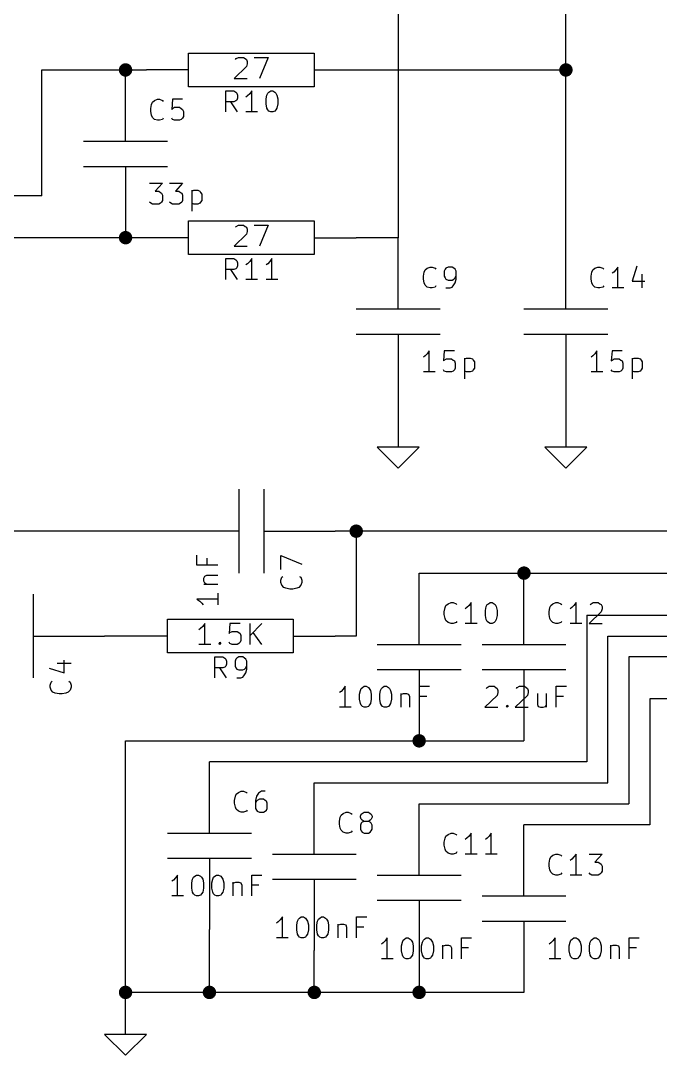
# Model space of a CAD drawing. Extents: x 4000 to 113000, y 4000 to 78670.
# Drawn here: x 23500 to 38750, y 27670 to 52345 of the extents above; entities that cross this region are included whole.
import ezdxf

# ---------------------------------------------------------------- set-up
doc = ezdxf.new("R2010")
doc.units = 0
doc.layers.add('BLACK', color=1, linetype='CONTINUOUS')

msp = doc.modelspace()

# ---------------------------------------------------------------- linework, layer by layer
at = {"layer": 'BLACK'}
for p, q in [((36500, 47170), (36500, 54170)), ((32500, 53170), (32500, 47170)), ((27500, 50770), (27500, 51570)), ((27500, 51570), (30500, 51570)), ((28620, 51420), (28640, 51440)), ((28640, 51440), (28690, 51470)), ((28690, 51470), (28810, 51470)), ((28810, 51470), (28850, 51440)), ((28850, 51440), (28880, 51420)), ((28880, 51420), (28900, 51370)), ((28900, 51370), (28900, 51320)), ((29070, 51470), (29400, 51470)), ((29400, 51470), (29190, 50970)), ((30500, 51570), (30500, 50770)), ((24000, 48170), (24000, 51170)), ((24000, 51170), (26500, 51170)), ((26000, 49470), (26000, 51170)), ((27500, 51170), (26500, 51170)), ((28880, 51250), (28590, 50970)), ((28900, 51320), (28880, 51250)), ((30500, 51170), (31500, 51170)), ((31500, 51170), (36500, 51170)), ((28590, 50970), (28900, 50970)), ((30500, 50770), (27500, 50770)), ((28390, 50170), (28390, 50670)), ((28390, 50670), (28580, 50670)), ((28580, 50670), (28630, 50640)), ((28630, 50640), (28650, 50620)), ((28650, 50620), (28670, 50570)), ((28960, 50600), (28910, 50550)), ((29010, 50670), (28960, 50600)), ((29010, 50170), (29010, 50670)), ((29370, 50570), (29390, 50620)), ((29390, 50620), (29420, 50640)), ((29420, 50640), (29460, 50670)), ((29460, 50670), (29510, 50670)), ((29510, 50670), (29560, 50640)), ((29560, 50640), (29580, 50620)), ((29580, 50620), (29610, 50570)), ((26600, 50250), (26620, 50350)), ((26620, 50350), (26640, 50400)), ((26640, 50400), (26690, 50440)), ((26690, 50440), (26760, 50470)), ((26760, 50470), (26810, 50470)), ((26810, 50470), (26880, 50440)), ((26880, 50440), (26900, 50420)), ((27120, 50470), (27100, 50230)), ((27360, 50470), (27120, 50470)), ((28580, 50410), (28390, 50410)), ((28670, 50170), (28510, 50410)), ((28630, 50430), (28580, 50410)), ((28650, 50450), (28630, 50430)), ((28670, 50500), (28650, 50450)), ((28670, 50570), (28670, 50500)), ((28910, 50550), (28870, 50520)), ((29350, 50480), (29370, 50570)), ((29350, 50360), (29350, 50480)), ((29370, 50260), (29350, 50360)), ((29610, 50570), (29630, 50480)), ((29630, 50360), (29610, 50260)), ((29630, 50480), (29630, 50360)), ((26600, 50180), (26600, 50250)), ((26620, 50090), (26600, 50180)), ((27100, 50230), (27120, 50250)), ((27120, 50250), (27170, 50280)), ((27170, 50280), (27290, 50280)), ((27290, 50280), (27330, 50250)), ((27330, 50250), (27360, 50230)), ((27360, 50230), (27380, 50180)), ((27380, 50180), (27380, 50060)), ((29150, 50170), (28870, 50170)), ((29390, 50220), (29370, 50260)), ((29420, 50190), (29390, 50220)), ((29460, 50170), (29420, 50190)), ((29510, 50170), (29460, 50170)), ((29560, 50190), (29510, 50170)), ((29580, 50220), (29560, 50190)), ((29610, 50260), (29580, 50220)), ((26640, 50040), (26620, 50090)), ((26690, 49990), (26640, 50040)), ((26760, 49970), (26690, 49990)), ((26810, 49970), (26760, 49970)), ((26880, 49990), (26810, 49970)), ((26900, 50020), (26880, 49990)), ((27120, 49990), (27100, 50020)), ((27170, 49970), (27120, 49990)), ((27290, 49970), (27170, 49970)), ((27330, 49990), (27290, 49970)), ((27360, 50020), (27330, 49990)), ((27380, 50060), (27360, 50020)), ((25000, 49470), (27000, 49470)), ((25000, 48870), (27000, 48870)), ((26000, 48870), (26000, 47170)), ((26570, 48470), (26880, 48470)), ((26880, 48470), (26710, 48280)), ((27050, 48470), (27360, 48470)), ((27360, 48470), (27190, 48280)), ((24000, 48170), (22000, 48170)), ((26710, 48280), (26790, 48280)), ((26790, 48280), (26830, 48250)), ((26830, 48250), (26860, 48230)), ((26860, 48230), (26880, 48180)), ((26880, 48180), (26880, 48060)), ((27190, 48280), (27270, 48280)), ((27270, 48280), (27310, 48250)), ((27310, 48250), (27340, 48230)), ((27340, 48230), (27360, 48180)), ((27360, 48180), (27360, 48060)), ((27580, 48300), (27580, 47800)), ((27580, 48280), (27630, 48300)), ((27630, 48300), (27720, 48300)), ((27720, 48300), (27770, 48280)), ((27770, 48280), (27790, 48250)), ((27790, 48250), (27820, 48210)), ((27820, 48210), (27820, 48060)), ((26600, 47990), (26570, 48020)), ((26640, 47970), (26600, 47990)), ((26790, 47970), (26640, 47970)), ((26830, 47990), (26790, 47970)), ((26860, 48020), (26830, 47990)), ((26880, 48060), (26860, 48020)), ((27080, 47990), (27050, 48020)), ((27120, 47970), (27080, 47990)), ((27270, 47970), (27120, 47970)), ((27310, 47990), (27270, 47970)), ((27340, 48020), (27310, 47990)), ((27360, 48060), (27340, 48020)), ((27630, 47970), (27580, 47990)), ((27720, 47970), (27630, 47970)), ((27770, 47990), (27720, 47970)), ((27790, 48020), (27770, 47990)), ((27820, 48060), (27790, 48020)), ((27500, 46770), (27500, 47570)), ((27500, 47570), (30500, 47570)), ((28620, 47420), (28640, 47440)), ((28640, 47440), (28690, 47470)), ((28690, 47470), (28810, 47470)), ((28810, 47470), (28850, 47440)), ((28850, 47440), (28880, 47420)), ((28880, 47420), (28900, 47370)), ((29070, 47470), (29400, 47470)), ((29400, 47470), (29190, 46970)), ((30500, 47570), (30500, 46770)), ((26500, 47170), (22000, 47170)), ((27500, 47170), (26500, 47170)), ((28880, 47250), (28590, 46970)), ((28900, 47320), (28880, 47250)), ((28900, 47370), (28900, 47320)), ((30500, 47170), (31500, 47170)), ((32500, 47170), (31500, 47170)), ((32500, 45470), (32500, 47170)), ((36500, 45470), (36500, 47170)), ((28590, 46970), (28900, 46970)), ((30500, 46770), (27500, 46770)), ((28390, 46170), (28390, 46670)), ((28390, 46670), (28580, 46670)), ((28580, 46670), (28630, 46640)), ((28630, 46640), (28650, 46620)), ((29010, 46670), (28960, 46600)), ((29010, 46170), (29010, 46670)), ((29490, 46670), (29440, 46600)), ((29490, 46170), (29490, 46670)), ((28580, 46410), (28390, 46410)), ((28670, 46170), (28510, 46410)), ((28630, 46430), (28580, 46410)), ((28650, 46450), (28630, 46430)), ((28650, 46620), (28670, 46570)), ((28670, 46500), (28650, 46450)), ((28670, 46570), (28670, 46500)), ((28910, 46550), (28870, 46520)), ((28960, 46600), (28910, 46550)), ((29390, 46550), (29350, 46520)), ((29440, 46600), (29390, 46550)), ((33120, 46350), (33140, 46400)), ((33140, 46400), (33190, 46440)), ((33190, 46440), (33260, 46470)), ((33260, 46470), (33310, 46470)), ((33310, 46470), (33380, 46440)), ((33380, 46440), (33400, 46420)), ((33620, 46420), (33600, 46370)), ((33640, 46440), (33620, 46420)), ((33690, 46470), (33640, 46440)), ((33790, 46470), (33690, 46470)), ((33830, 46440), (33790, 46470)), ((33860, 46420), (33830, 46440)), ((33880, 46370), (33860, 46420)), ((37120, 46350), (37140, 46400)), ((37140, 46400), (37190, 46440)), ((37190, 46440), (37260, 46470)), ((37260, 46470), (37310, 46470)), ((37310, 46470), (37380, 46440)), ((37380, 46440), (37400, 46420)), ((37690, 46400), (37640, 46350)), ((37740, 46470), (37690, 46400)), ((37740, 45970), (37740, 46470)), ((38190, 46490), (38080, 46130)), ((29150, 46170), (28870, 46170)), ((29630, 46170), (29350, 46170)), ((33100, 46250), (33120, 46350)), ((33100, 46180), (33100, 46250)), ((33120, 46090), (33100, 46180)), ((33600, 46370), (33600, 46250)), ((33600, 46250), (33620, 46210)), ((33620, 46210), (33640, 46180)), ((33640, 46180), (33690, 46160)), ((33690, 46160), (33790, 46160)), ((33790, 46160), (33830, 46180)), ((33830, 46180), (33860, 46210)), ((33860, 46210), (33880, 46250)), ((33860, 46090), (33880, 46180)), ((33880, 46180), (33880, 46370)), ((37100, 46250), (37120, 46350)), ((37100, 46180), (37100, 46250)), ((37120, 46090), (37100, 46180)), ((37640, 46350), (37600, 46320)), ((38310, 46300), (38310, 45970)), ((33140, 46040), (33120, 46090)), ((33190, 45990), (33140, 46040)), ((33260, 45970), (33190, 45990)), ((33310, 45970), (33260, 45970)), ((33380, 45990), (33310, 45970)), ((33400, 46020), (33380, 45990)), ((33640, 45970), (33740, 45970)), ((33740, 45970), (33790, 45990)), ((33790, 45990), (33810, 46020)), ((33810, 46020), (33860, 46090)), ((37140, 46040), (37120, 46090)), ((37190, 45990), (37140, 46040)), ((37260, 45970), (37190, 45990)), ((37310, 45970), (37260, 45970)), ((37380, 45990), (37310, 45970)), ((37400, 46020), (37380, 45990)), ((37880, 45970), (37600, 45970)), ((38080, 46130), (38380, 46130)), ((31500, 45470), (33500, 45470)), ((35500, 45470), (37500, 45470)), ((31500, 44870), (33500, 44870)), ((32500, 44870), (32500, 43170)), ((35500, 44870), (37500, 44870)), ((36500, 44870), (36500, 43170)), ((33240, 44470), (33190, 44400)), ((33240, 43970), (33240, 44470)), ((33600, 44470), (33580, 44230)), ((33840, 44470), (33600, 44470)), ((37240, 44470), (37190, 44400)), ((37240, 43970), (37240, 44470)), ((37600, 44470), (37580, 44230)), ((37840, 44470), (37600, 44470)), ((33140, 44350), (33100, 44320)), ((33190, 44400), (33140, 44350)), ((33580, 44230), (33600, 44250)), ((33600, 44250), (33650, 44280)), ((33650, 44280), (33770, 44280)), ((33770, 44280), (33810, 44250)), ((33810, 44250), (33840, 44230)), ((33840, 44230), (33860, 44180)), ((33860, 44180), (33860, 44060)), ((34080, 44300), (34080, 43800)), ((34080, 44280), (34130, 44300)), ((34130, 44300), (34220, 44300)), ((34220, 44300), (34270, 44280)), ((34270, 44280), (34290, 44250)), ((34290, 44250), (34320, 44210)), ((34320, 44210), (34320, 44060)), ((37140, 44350), (37100, 44320)), ((37190, 44400), (37140, 44350)), ((37580, 44230), (37600, 44250)), ((37600, 44250), (37650, 44280)), ((37650, 44280), (37770, 44280)), ((37770, 44280), (37810, 44250)), ((37810, 44250), (37840, 44230)), ((37840, 44230), (37860, 44180)), ((37860, 44180), (37860, 44060)), ((38080, 44300), (38080, 43800)), ((38080, 44280), (38130, 44300)), ((38130, 44300), (38220, 44300)), ((38220, 44300), (38270, 44280)), ((38270, 44280), (38290, 44250)), ((38290, 44250), (38320, 44210)), ((38320, 44210), (38320, 44060)), ((33380, 43970), (33100, 43970)), ((33600, 43990), (33580, 44020)), ((33650, 43970), (33600, 43990)), ((33770, 43970), (33650, 43970)), ((33810, 43990), (33770, 43970)), ((33840, 44020), (33810, 43990)), ((33860, 44060), (33840, 44020)), ((34130, 43970), (34080, 43990)), ((34220, 43970), (34130, 43970)), ((34270, 43990), (34220, 43970)), ((34290, 44020), (34270, 43990)), ((34320, 44060), (34290, 44020)), ((37380, 43970), (37100, 43970)), ((37600, 43990), (37580, 44020)), ((37650, 43970), (37600, 43990)), ((37770, 43970), (37650, 43970)), ((37810, 43990), (37770, 43970)), ((37840, 44020), (37810, 43990)), ((37860, 44060), (37840, 44020)), ((38130, 43970), (38080, 43990)), ((38220, 43970), (38130, 43970)), ((38270, 43990), (38220, 43970)), ((38290, 44020), (38270, 43990)), ((38320, 44060), (38290, 44020)), ((32500, 43170), (32500, 42170)), ((36500, 43170), (36500, 42170)), ((32000, 42170), (32500, 41670)), ((33000, 42170), (32000, 42170)), ((32500, 41670), (33000, 42170)), ((36000, 42170), (36500, 41670)), ((37000, 42170), (36000, 42170)), ((36500, 41670), (37000, 42170)), ((28700, 41170), (28700, 39170)), ((29300, 41170), (29300, 39170)), ((27000, 40170), (20500, 40170)), ((28700, 40170), (27000, 40170)), ((29300, 40170), (31000, 40170)), ((46500, 40170), (31000, 40170)), ((31500, 40170), (31500, 37670)), ((27700, 39360), (27700, 39600)), ((27940, 39530), (27940, 39360)), ((29700, 39260), (29700, 39590)), ((29700, 39590), (30200, 39380)), ((28200, 39360), (27700, 39360)), ((27870, 39050), (27890, 39100)), ((27870, 38980), (27870, 39050)), ((27890, 39100), (27940, 39120)), ((27940, 39120), (28200, 39120)), ((29700, 39000), (29730, 39070)), ((29700, 38950), (29700, 39000)), ((29730, 39070), (29750, 39090)), ((30150, 39090), (30180, 39070)), ((30180, 39070), (30200, 39000)), ((30200, 39000), (30200, 38950)), ((33000, 39170), (47500, 39170)), ((33000, 37470), (33000, 39170)), ((35500, 37470), (35500, 39170)), ((27890, 38930), (27870, 38980)), ((27870, 38910), (28200, 38910)), ((27920, 38910), (27890, 38930)), ((29730, 38880), (29700, 38950)), ((29770, 38830), (29730, 38880)), ((29820, 38810), (29770, 38830)), ((29920, 38790), (29820, 38810)), ((29990, 38790), (29920, 38790)), ((30080, 38810), (29990, 38790)), ((30130, 38830), (30080, 38810)), ((30180, 38880), (30130, 38830)), ((30200, 38950), (30180, 38880)), ((23800, 38670), (23800, 36670)), ((28200, 38550), (27700, 38550)), ((27700, 38550), (27770, 38500)), ((27770, 38500), (27820, 38450)), ((28200, 38690), (28200, 38410)), ((27820, 38450), (27850, 38410)), ((33600, 38250), (33620, 38350)), ((33600, 38180), (33600, 38250)), ((33620, 38350), (33640, 38400)), ((33640, 38400), (33690, 38440)), ((33690, 38440), (33760, 38470)), ((33760, 38470), (33810, 38470)), ((33810, 38470), (33880, 38440)), ((33880, 38440), (33900, 38420)), ((34140, 38350), (34100, 38320)), ((34190, 38400), (34140, 38350)), ((34240, 38470), (34190, 38400)), ((34240, 37970), (34240, 38470)), ((34580, 38280), (34600, 38370)), ((34580, 38160), (34580, 38280)), ((34600, 38370), (34620, 38420)), ((34620, 38420), (34650, 38440)), ((34650, 38440), (34690, 38470)), ((34690, 38470), (34740, 38470)), ((34740, 38470), (34790, 38440)), ((34790, 38440), (34810, 38420)), ((34810, 38420), (34840, 38370)), ((34840, 38370), (34860, 38280)), ((34860, 38280), (34860, 38160)), ((36100, 38250), (36120, 38350)), ((36100, 38180), (36100, 38250)), ((36120, 38350), (36140, 38400)), ((36140, 38400), (36190, 38440)), ((36190, 38440), (36260, 38470)), ((36260, 38470), (36310, 38470)), ((36310, 38470), (36380, 38440)), ((36380, 38440), (36400, 38420)), ((36640, 38350), (36600, 38320)), ((36690, 38400), (36640, 38350)), ((36740, 38470), (36690, 38400)), ((36740, 37970), (36740, 38470)), ((37340, 38250), (37050, 37970)), ((37080, 38420), (37100, 38440)), ((37100, 38440), (37150, 38470)), ((37150, 38470), (37270, 38470)), ((37270, 38470), (37310, 38440)), ((37310, 38440), (37340, 38420)), ((37340, 38420), (37360, 38370)), ((37360, 38320), (37340, 38250)), ((37360, 38370), (37360, 38320)), ((27000, 37270), (27000, 38070)), ((27000, 38070), (30000, 38070)), ((30000, 38070), (30000, 37270)), ((33620, 38090), (33600, 38180)), ((33640, 38040), (33620, 38090)), ((33690, 37990), (33640, 38040)), ((33900, 38020), (33880, 37990)), ((34600, 38060), (34580, 38160)), ((34620, 38020), (34600, 38060)), ((34650, 37990), (34620, 38020)), ((34810, 38020), (34790, 37990)), ((34840, 38060), (34810, 38020)), ((34860, 38160), (34840, 38060)), ((36120, 38090), (36100, 38180)), ((36140, 38040), (36120, 38090)), ((36190, 37990), (36140, 38040)), ((36400, 38020), (36380, 37990)), ((37000, 38170), (37000, 34670)), ((37000, 38170), (48500, 38170)), ((27790, 37850), (27750, 37820)), ((27840, 37900), (27790, 37850)), ((27890, 37970), (27840, 37900)), ((27890, 37470), (27890, 37970)), ((28490, 37970), (28470, 37730)), ((28730, 37970), (28490, 37970)), ((28490, 37750), (28540, 37780)), ((28540, 37780), (28660, 37780)), ((28660, 37780), (28700, 37750)), ((28970, 37470), (28970, 37970)), ((29250, 37970), (28970, 37680)), ((33760, 37970), (33690, 37990)), ((33810, 37970), (33760, 37970)), ((33880, 37990), (33810, 37970)), ((34380, 37970), (34100, 37970)), ((34690, 37970), (34650, 37990)), ((34740, 37970), (34690, 37970)), ((34790, 37990), (34740, 37970)), ((36260, 37970), (36190, 37990)), ((36310, 37970), (36260, 37970)), ((36380, 37990), (36310, 37970)), ((36880, 37970), (36600, 37970)), ((37050, 37970), (37360, 37970)), ((23800, 37670), (25500, 37670)), ((26000, 37670), (25500, 37670)), ((27000, 37670), (26000, 37670)), ((28230, 37490), (28250, 37520)), ((28250, 37520), (28270, 37490)), ((28250, 37520), (28250, 37470)), ((28470, 37730), (28490, 37750)), ((28490, 37490), (28470, 37520)), ((28700, 37750), (28730, 37730)), ((28730, 37520), (28700, 37490)), ((28730, 37730), (28750, 37680)), ((28750, 37560), (28730, 37520)), ((28750, 37680), (28750, 37560)), ((29250, 37470), (29040, 37750)), ((30000, 37670), (31000, 37670)), ((31500, 37670), (31000, 37670)), ((37500, 34170), (37500, 37670)), ((37500, 37670), (49000, 37670)), ((30000, 37270), (27000, 37270)), ((28030, 37470), (27750, 37470)), ((28250, 37470), (28230, 37490)), ((28270, 37490), (28250, 37470)), ((28540, 37470), (28490, 37490)), ((28660, 37470), (28540, 37470)), ((28700, 37490), (28660, 37470)), ((32000, 37470), (34000, 37470)), ((34500, 37470), (36500, 37470)), ((24370, 37020), (24700, 37020)), ((24540, 36790), (24540, 37090)), ((28130, 36670), (28130, 37170)), ((28130, 37170), (28320, 37170)), ((28320, 37170), (28370, 37140)), ((28370, 37140), (28390, 37120)), ((28390, 37120), (28410, 37070)), ((28410, 37070), (28410, 37000)), ((28630, 37120), (28610, 37070)), ((28610, 37070), (28610, 36950)), ((28650, 37140), (28630, 37120)), ((28700, 37170), (28650, 37140)), ((28800, 37170), (28700, 37170)), ((28840, 37140), (28800, 37170)), ((28870, 37120), (28840, 37140)), ((28890, 37070), (28870, 37120)), ((28890, 36880), (28890, 37070)), ((54000, 37170), (38000, 37170)), ((38000, 37170), (38000, 33670)), ((24180, 36900), (24540, 36790)), ((28320, 36910), (28130, 36910)), ((28410, 36670), (28250, 36910)), ((28370, 36930), (28320, 36910)), ((28390, 36950), (28370, 36930)), ((28410, 37000), (28390, 36950)), ((28610, 36950), (28630, 36910)), ((28630, 36910), (28650, 36880)), ((28650, 36880), (28700, 36860)), ((28700, 36860), (28800, 36860)), ((28800, 36860), (28840, 36880)), ((28820, 36720), (28870, 36790)), ((28840, 36880), (28870, 36910)), ((28870, 36910), (28890, 36950)), ((28870, 36790), (28890, 36880)), ((32000, 36870), (34000, 36870)), ((33000, 36870), (33000, 35170)), ((34500, 36870), (36500, 36870)), ((35500, 36870), (35500, 35170)), ((24200, 36500), (24230, 36570)), ((24230, 36570), (24250, 36590)), ((24650, 36590), (24680, 36570)), ((24680, 36570), (24700, 36500)), ((28650, 36670), (28750, 36670)), ((28750, 36670), (28800, 36690)), ((28800, 36690), (28820, 36720)), ((24200, 36450), (24200, 36500)), ((24230, 36380), (24200, 36450)), ((24270, 36330), (24230, 36380)), ((24320, 36310), (24270, 36330)), ((24420, 36290), (24320, 36310)), ((24490, 36290), (24420, 36290)), ((24580, 36310), (24490, 36290)), ((24630, 36330), (24580, 36310)), ((24680, 36380), (24630, 36330)), ((24700, 36450), (24680, 36380)), ((24700, 36500), (24700, 36450)), ((31140, 36350), (31100, 36320)), ((31190, 36400), (31140, 36350)), ((31240, 36470), (31190, 36400)), ((31240, 35970), (31240, 36470)), ((31580, 36280), (31600, 36370)), ((31580, 36160), (31580, 36280)), ((31600, 36370), (31620, 36420)), ((31620, 36420), (31650, 36440)), ((31650, 36440), (31690, 36470)), ((31690, 36470), (31740, 36470)), ((31740, 36470), (31790, 36440)), ((31790, 36440), (31810, 36420)), ((31810, 36420), (31840, 36370)), ((31840, 36370), (31860, 36280)), ((31860, 36280), (31860, 36160)), ((32060, 36280), (32080, 36370)), ((32060, 36160), (32060, 36280)), ((32080, 36370), (32100, 36420)), ((32100, 36420), (32130, 36440)), ((32130, 36440), (32170, 36470)), ((32170, 36470), (32220, 36470)), ((32220, 36470), (32270, 36440)), ((32270, 36440), (32290, 36420)), ((32290, 36420), (32320, 36370)), ((32320, 36370), (32340, 36280)), ((32340, 36280), (32340, 36160)), ((32560, 36300), (32560, 35970)), ((32560, 36250), (32580, 36280)), ((32580, 36280), (32630, 36300)), ((32630, 36300), (32700, 36300)), ((32700, 36300), (32750, 36280)), ((32750, 36280), (32770, 36230)), ((33010, 35970), (33010, 36470)), ((33010, 36470), (33250, 36470)), ((34600, 36420), (34620, 36440)), ((34620, 36440), (34670, 36470)), ((34670, 36470), (34790, 36470)), ((34790, 36470), (34830, 36440)), ((34830, 36440), (34860, 36420)), ((34860, 36420), (34880, 36370)), ((34880, 36320), (34860, 36250)), ((34880, 36370), (34880, 36320)), ((35320, 36420), (35340, 36440)), ((35340, 36440), (35390, 36470)), ((35390, 36470), (35510, 36470)), ((35510, 36470), (35550, 36440)), ((35550, 36440), (35580, 36420)), ((35580, 36420), (35600, 36370)), ((35600, 36320), (35580, 36250)), ((35600, 36370), (35600, 36320)), ((35820, 36300), (35820, 36040)), ((36030, 36300), (36030, 35970)), ((36270, 35970), (36270, 36470)), ((36270, 36470), (36510, 36470)), ((31600, 36060), (31580, 36160)), ((31620, 36020), (31600, 36060)), ((31840, 36060), (31810, 36020)), ((31860, 36160), (31840, 36060)), ((32080, 36060), (32060, 36160)), ((32100, 36020), (32080, 36060)), ((32320, 36060), (32290, 36020)), ((32340, 36160), (32320, 36060)), ((32770, 36230), (32770, 35970)), ((33180, 36230), (33010, 36230)), ((34860, 36250), (34570, 35970)), ((35580, 36250), (35290, 35970)), ((35820, 36040), (35840, 35990)), ((36440, 36230), (36270, 36230)), ((54000, 36170), (38500, 36170)), ((38500, 36170), (38500, 33170)), ((31380, 35970), (31100, 35970)), ((31650, 35990), (31620, 36020)), ((31690, 35970), (31650, 35990)), ((31740, 35970), (31690, 35970)), ((31790, 35990), (31740, 35970)), ((31810, 36020), (31790, 35990)), ((32130, 35990), (32100, 36020)), ((32170, 35970), (32130, 35990)), ((32220, 35970), (32170, 35970)), ((32270, 35990), (32220, 35970)), ((32290, 36020), (32270, 35990)), ((34570, 35970), (34880, 35970)), ((35080, 35990), (35100, 36020)), ((35100, 35970), (35080, 35990)), ((35100, 36020), (35120, 35990)), ((35100, 36020), (35100, 35970)), ((35120, 35990), (35100, 35970)), ((35290, 35970), (35600, 35970)), ((35840, 35990), (35890, 35970)), ((35890, 35970), (35960, 35970)), ((35960, 35970), (36010, 35990)), ((36010, 35990), (36030, 36020)), ((26000, 28170), (26000, 35170)), ((26000, 35170), (35500, 35170)), ((37000, 34670), (28000, 34670)), ((28000, 32970), (28000, 34670)), ((30500, 34170), (37500, 34170)), ((30500, 32470), (30500, 34170)), ((28600, 33750), (28620, 33850)), ((28620, 33850), (28640, 33900)), ((28640, 33900), (28690, 33940)), ((28690, 33940), (28760, 33970)), ((28760, 33970), (28810, 33970)), ((28810, 33970), (28880, 33940)), ((28880, 33940), (28900, 33920)), ((29120, 33850), (29100, 33750)), ((29170, 33920), (29120, 33850)), ((29190, 33940), (29170, 33920)), ((29240, 33970), (29190, 33940)), ((29330, 33970), (29240, 33970)), ((28600, 33680), (28600, 33750)), ((28620, 33590), (28600, 33680)), ((28640, 33540), (28620, 33590)), ((29100, 33750), (29100, 33560)), ((29120, 33730), (29100, 33680)), ((29100, 33560), (29120, 33520)), ((29140, 33750), (29120, 33730)), ((29190, 33780), (29140, 33750)), ((29290, 33780), (29190, 33780)), ((29330, 33750), (29290, 33780)), ((29360, 33730), (29330, 33750)), ((29380, 33680), (29360, 33730)), ((29360, 33520), (29380, 33560)), ((29380, 33560), (29380, 33680)), ((33000, 33670), (38000, 33670)), ((33000, 31970), (33000, 33670)), ((28690, 33490), (28640, 33540)), ((28760, 33470), (28690, 33490)), ((28810, 33470), (28760, 33470)), ((28880, 33490), (28810, 33470)), ((28900, 33520), (28880, 33490)), ((29120, 33520), (29140, 33490)), ((29140, 33490), (29190, 33470)), ((29190, 33470), (29290, 33470)), ((29290, 33470), (29330, 33490)), ((29330, 33490), (29360, 33520)), ((31100, 33250), (31120, 33350)), ((31120, 33350), (31140, 33400)), ((31140, 33400), (31190, 33440)), ((31190, 33440), (31260, 33470)), ((31260, 33470), (31310, 33470)), ((31310, 33470), (31380, 33440)), ((31380, 33440), (31400, 33420)), ((31600, 33370), (31620, 33420)), ((31600, 33350), (31600, 33370)), ((31620, 33300), (31600, 33350)), ((31620, 33420), (31640, 33440)), ((31640, 33440), (31690, 33470)), ((31690, 33470), (31790, 33470)), ((31790, 33470), (31830, 33440)), ((31830, 33440), (31860, 33420)), ((31860, 33420), (31880, 33370)), ((31880, 33350), (31860, 33300)), ((31880, 33370), (31880, 33350)), ((31100, 33180), (31100, 33250)), ((31120, 33090), (31100, 33180)), ((31140, 33040), (31120, 33090)), ((31620, 33210), (31600, 33160)), ((31600, 33160), (31600, 33060)), ((31640, 33280), (31620, 33300)), ((31640, 33230), (31620, 33210)), ((31690, 33250), (31640, 33280)), ((31690, 33250), (31640, 33230)), ((31790, 33250), (31690, 33250)), ((31830, 33280), (31790, 33250)), ((31830, 33230), (31790, 33250)), ((31860, 33300), (31830, 33280)), ((31860, 33210), (31830, 33230)), ((31880, 33160), (31860, 33210)), ((31880, 33060), (31880, 33160)), ((38500, 33170), (35500, 33170)), ((35500, 31470), (35500, 33170)), ((27000, 32970), (29000, 32970)), ((31190, 32990), (31140, 33040)), ((31260, 32970), (31190, 32990)), ((31310, 32970), (31260, 32970)), ((31380, 32990), (31310, 32970)), ((31400, 33020), (31380, 32990)), ((31600, 33060), (31620, 33020)), ((31620, 33020), (31640, 32990)), ((31640, 32990), (31690, 32970)), ((31690, 32970), (31790, 32970)), ((31790, 32970), (31830, 32990)), ((31830, 32990), (31860, 33020)), ((31860, 33020), (31880, 33060)), ((33600, 32750), (33620, 32850)), ((33620, 32850), (33640, 32900)), ((33640, 32900), (33690, 32940)), ((33690, 32940), (33760, 32970)), ((33760, 32970), (33810, 32970)), ((33810, 32970), (33880, 32940)), ((33880, 32940), (33900, 32920)), ((34140, 32850), (34100, 32820)), ((34190, 32900), (34140, 32850)), ((34240, 32970), (34190, 32900)), ((34240, 32470), (34240, 32970)), ((34620, 32850), (34580, 32820)), ((34670, 32900), (34620, 32850)), ((34720, 32970), (34670, 32900)), ((34720, 32470), (34720, 32970)), ((33600, 32680), (33600, 32750)), ((33620, 32590), (33600, 32680)), ((33640, 32540), (33620, 32590)), ((27000, 32370), (29000, 32370)), ((28000, 32370), (28000, 30670)), ((29500, 32470), (31500, 32470)), ((33690, 32490), (33640, 32540)), ((33760, 32470), (33690, 32490)), ((33810, 32470), (33760, 32470)), ((33880, 32490), (33810, 32470)), ((33900, 32520), (33880, 32490)), ((34380, 32470), (34100, 32470)), ((34860, 32470), (34580, 32470)), ((36100, 32250), (36120, 32350)), ((36120, 32350), (36140, 32400)), ((36140, 32400), (36190, 32440)), ((36190, 32440), (36260, 32470)), ((36260, 32470), (36310, 32470)), ((36310, 32470), (36380, 32440)), ((36380, 32440), (36400, 32420)), ((36640, 32350), (36600, 32320)), ((36690, 32400), (36640, 32350)), ((36740, 32470), (36690, 32400)), ((36740, 31970), (36740, 32470)), ((37050, 32470), (37360, 32470)), ((37360, 32470), (37190, 32280)), ((36100, 32180), (36100, 32250)), ((36120, 32090), (36100, 32180)), ((36140, 32040), (36120, 32090)), ((37190, 32280), (37270, 32280)), ((37270, 32280), (37310, 32250)), ((37310, 32250), (37340, 32230)), ((37340, 32230), (37360, 32180)), ((37360, 32180), (37360, 32060)), ((27140, 31850), (27100, 31820)), ((27190, 31900), (27140, 31850)), ((27240, 31970), (27190, 31900)), ((27240, 31470), (27240, 31970)), ((27580, 31780), (27600, 31870)), ((27600, 31870), (27620, 31920)), ((27620, 31920), (27650, 31940)), ((27650, 31940), (27690, 31970)), ((27690, 31970), (27740, 31970)), ((27740, 31970), (27790, 31940)), ((27790, 31940), (27810, 31920)), ((27810, 31920), (27840, 31870)), ((27840, 31870), (27860, 31780)), ((28060, 31780), (28080, 31870)), ((28080, 31870), (28100, 31920)), ((28100, 31920), (28130, 31940)), ((28130, 31940), (28170, 31970)), ((28170, 31970), (28220, 31970)), ((28220, 31970), (28270, 31940)), ((28270, 31940), (28290, 31920)), ((28290, 31920), (28320, 31870)), ((28320, 31870), (28340, 31780)), ((29010, 31470), (29010, 31970)), ((29010, 31970), (29250, 31970)), ((29500, 31870), (31500, 31870)), ((30500, 31870), (30500, 30170)), ((32000, 31970), (34000, 31970)), ((36190, 31990), (36140, 32040)), ((36260, 31970), (36190, 31990)), ((36310, 31970), (36260, 31970)), ((36380, 31990), (36310, 31970)), ((36400, 32020), (36380, 31990)), ((36880, 31970), (36600, 31970)), ((37080, 31990), (37050, 32020)), ((37120, 31970), (37080, 31990)), ((37270, 31970), (37120, 31970)), ((37310, 31990), (37270, 31970)), ((37340, 32020), (37310, 31990)), ((37360, 32060), (37340, 32020)), ((27580, 31660), (27580, 31780)), ((27600, 31560), (27580, 31660)), ((27860, 31660), (27840, 31560)), ((27860, 31780), (27860, 31660)), ((28060, 31660), (28060, 31780)), ((28080, 31560), (28060, 31660)), ((28340, 31660), (28320, 31560)), ((28340, 31780), (28340, 31660)), ((28560, 31800), (28560, 31470)), ((28560, 31750), (28580, 31780)), ((28580, 31780), (28630, 31800)), ((28630, 31800), (28700, 31800)), ((28700, 31800), (28750, 31780)), ((28750, 31780), (28770, 31730)), ((28770, 31730), (28770, 31470)), ((29180, 31730), (29010, 31730)), ((27380, 31470), (27100, 31470)), ((27620, 31520), (27600, 31560)), ((27650, 31490), (27620, 31520)), ((27690, 31470), (27650, 31490)), ((27740, 31470), (27690, 31470)), ((27790, 31490), (27740, 31470)), ((27810, 31520), (27790, 31490)), ((27840, 31560), (27810, 31520)), ((28100, 31520), (28080, 31560)), ((28130, 31490), (28100, 31520)), ((28170, 31470), (28130, 31490)), ((28220, 31470), (28170, 31470)), ((28270, 31490), (28220, 31470)), ((28290, 31520), (28270, 31490)), ((28320, 31560), (28290, 31520)), ((32000, 31370), (34000, 31370)), ((33000, 31370), (33000, 29670)), ((34500, 31470), (36500, 31470)), ((29640, 30850), (29600, 30820)), ((29690, 30900), (29640, 30850)), ((29740, 30970), (29690, 30900)), ((29740, 30470), (29740, 30970)), ((30080, 30780), (30100, 30870)), ((30100, 30870), (30120, 30920)), ((30120, 30920), (30150, 30940)), ((30150, 30940), (30190, 30970)), ((30190, 30970), (30240, 30970)), ((30240, 30970), (30290, 30940)), ((30290, 30940), (30310, 30920)), ((30310, 30920), (30340, 30870)), ((30340, 30870), (30360, 30780)), ((30560, 30780), (30580, 30870)), ((30580, 30870), (30600, 30920)), ((30600, 30920), (30630, 30940)), ((30630, 30940), (30670, 30970)), ((30670, 30970), (30720, 30970)), ((30720, 30970), (30770, 30940)), ((30770, 30940), (30790, 30920)), ((30790, 30920), (30820, 30870)), ((30820, 30870), (30840, 30780)), ((31510, 30470), (31510, 30970)), ((31510, 30970), (31750, 30970)), ((34500, 30870), (36500, 30870)), ((35500, 30870), (35500, 29170)), ((28000, 29170), (28000, 30670)), ((30080, 30660), (30080, 30780)), ((30100, 30560), (30080, 30660)), ((30360, 30660), (30340, 30560)), ((30360, 30780), (30360, 30660)), ((30560, 30660), (30560, 30780)), ((30580, 30560), (30560, 30660)), ((30840, 30660), (30820, 30560)), ((30840, 30780), (30840, 30660)), ((31060, 30800), (31060, 30470)), ((31060, 30750), (31080, 30780)), ((31080, 30780), (31130, 30800)), ((31130, 30800), (31200, 30800)), ((31200, 30800), (31250, 30780)), ((31250, 30780), (31270, 30730)), ((31270, 30730), (31270, 30470)), ((31680, 30730), (31510, 30730)), ((29880, 30470), (29600, 30470)), ((30120, 30520), (30100, 30560)), ((30150, 30490), (30120, 30520)), ((30190, 30470), (30150, 30490)), ((30240, 30470), (30190, 30470)), ((30290, 30490), (30240, 30470)), ((30310, 30520), (30290, 30490)), ((30340, 30560), (30310, 30520)), ((30600, 30520), (30580, 30560)), ((30630, 30490), (30600, 30520)), ((30670, 30470), (30630, 30490)), ((30720, 30470), (30670, 30470)), ((30770, 30490), (30720, 30470)), ((30790, 30520), (30770, 30490)), ((30820, 30560), (30790, 30520)), ((32190, 30400), (32140, 30350)), ((32240, 30470), (32190, 30400)), ((32240, 29970), (32240, 30470)), ((32580, 30280), (32600, 30370)), ((32600, 30370), (32620, 30420)), ((32620, 30420), (32650, 30440)), ((32650, 30440), (32690, 30470)), ((32690, 30470), (32740, 30470)), ((32740, 30470), (32790, 30440)), ((32790, 30440), (32810, 30420)), ((32810, 30420), (32840, 30370)), ((32840, 30370), (32860, 30280)), ((33060, 30280), (33080, 30370)), ((33080, 30370), (33100, 30420)), ((33100, 30420), (33130, 30440)), ((33130, 30440), (33170, 30470)), ((33170, 30470), (33220, 30470)), ((33220, 30470), (33270, 30440)), ((33270, 30440), (33290, 30420)), ((33290, 30420), (33320, 30370)), ((33320, 30370), (33340, 30280)), ((34010, 29970), (34010, 30470)), ((34010, 30470), (34250, 30470)), ((36190, 30400), (36140, 30350)), ((36240, 30470), (36190, 30400)), ((36240, 29970), (36240, 30470)), ((36580, 30280), (36600, 30370)), ((36600, 30370), (36620, 30420)), ((36620, 30420), (36650, 30440)), ((36650, 30440), (36690, 30470)), ((36690, 30470), (36740, 30470)), ((36740, 30470), (36790, 30440)), ((36790, 30440), (36810, 30420)), ((36810, 30420), (36840, 30370)), ((36840, 30370), (36860, 30280)), ((37060, 30280), (37080, 30370)), ((37080, 30370), (37100, 30420)), ((37100, 30420), (37130, 30440)), ((37130, 30440), (37170, 30470)), ((37170, 30470), (37220, 30470)), ((37220, 30470), (37270, 30440)), ((37270, 30440), (37290, 30420)), ((37290, 30420), (37320, 30370)), ((37320, 30370), (37340, 30280)), ((38010, 29970), (38010, 30470)), ((38010, 30470), (38250, 30470)), ((30500, 29170), (30500, 30170)), ((32140, 30350), (32100, 30320)), ((32580, 30160), (32580, 30280)), ((32600, 30060), (32580, 30160)), ((32860, 30160), (32840, 30060)), ((32860, 30280), (32860, 30160)), ((33060, 30160), (33060, 30280)), ((33080, 30060), (33060, 30160)), ((33340, 30160), (33320, 30060)), ((33340, 30280), (33340, 30160)), ((33560, 30300), (33560, 29970)), ((33560, 30250), (33580, 30280)), ((33580, 30280), (33630, 30300)), ((33630, 30300), (33700, 30300)), ((33700, 30300), (33750, 30280)), ((33750, 30280), (33770, 30230)), ((33770, 30230), (33770, 29970)), ((34180, 30230), (34010, 30230)), ((36140, 30350), (36100, 30320)), ((36580, 30160), (36580, 30280)), ((36600, 30060), (36580, 30160)), ((36860, 30160), (36840, 30060)), ((36860, 30280), (36860, 30160)), ((37060, 30160), (37060, 30280)), ((37080, 30060), (37060, 30160)), ((37340, 30160), (37320, 30060)), ((37340, 30280), (37340, 30160)), ((37560, 30300), (37560, 29970)), ((37560, 30250), (37580, 30280)), ((37580, 30280), (37630, 30300)), ((37630, 30300), (37700, 30300)), ((37700, 30300), (37750, 30280)), ((37750, 30280), (37770, 30230)), ((37770, 30230), (37770, 29970)), ((38180, 30230), (38010, 30230)), ((32380, 29970), (32100, 29970)), ((32620, 30020), (32600, 30060)), ((32650, 29990), (32620, 30020)), ((32690, 29970), (32650, 29990)), ((32740, 29970), (32690, 29970)), ((32790, 29990), (32740, 29970)), ((32810, 30020), (32790, 29990)), ((32840, 30060), (32810, 30020)), ((33100, 30020), (33080, 30060)), ((33130, 29990), (33100, 30020)), ((33170, 29970), (33130, 29990)), ((33220, 29970), (33170, 29970)), ((33270, 29990), (33220, 29970)), ((33290, 30020), (33270, 29990)), ((33320, 30060), (33290, 30020)), ((36380, 29970), (36100, 29970)), ((36620, 30020), (36600, 30060)), ((36650, 29990), (36620, 30020)), ((36690, 29970), (36650, 29990)), ((36740, 29970), (36690, 29970)), ((36790, 29990), (36740, 29970)), ((36810, 30020), (36790, 29990)), ((36840, 30060), (36810, 30020)), ((37100, 30020), (37080, 30060)), ((37130, 29990), (37100, 30020)), ((37170, 29970), (37130, 29990)), ((37220, 29970), (37170, 29970)), ((37270, 29990), (37220, 29970)), ((37290, 30020), (37270, 29990)), ((37320, 30060), (37290, 30020)), ((33000, 29670), (33000, 29170)), ((35500, 29170), (26000, 29170)), ((25500, 28170), (26000, 27670)), ((26500, 28170), (25500, 28170)), ((26000, 27670), (26500, 28170))]:
    msp.add_line(p, q, dxfattribs=at)
at = {"layer": 'BLACK', "const_width": 160}
for points in [[(25920, 51170, 1), (26080, 51170, 1)], [(36420, 51170, 1), (36580, 51170, 1)], [(25920, 47170, 1), (26080, 47170, 1)], [(31420, 40170, 1), (31580, 40170, 1)], [(35420, 39170, 1), (35580, 39170, 1)], [(32920, 35170, 1), (33080, 35170, 1)], [(25920, 29170, 1), (26080, 29170, 1)], [(27920, 29170, 1), (28080, 29170, 1)], [(30420, 29170, 1), (30580, 29170, 1)], [(32920, 29170, 1), (33080, 29170, 1)]]:
    msp.add_lwpolyline(points, format="xyb", close=True, dxfattribs=at)

doc.saveas('drawing.dxf')
